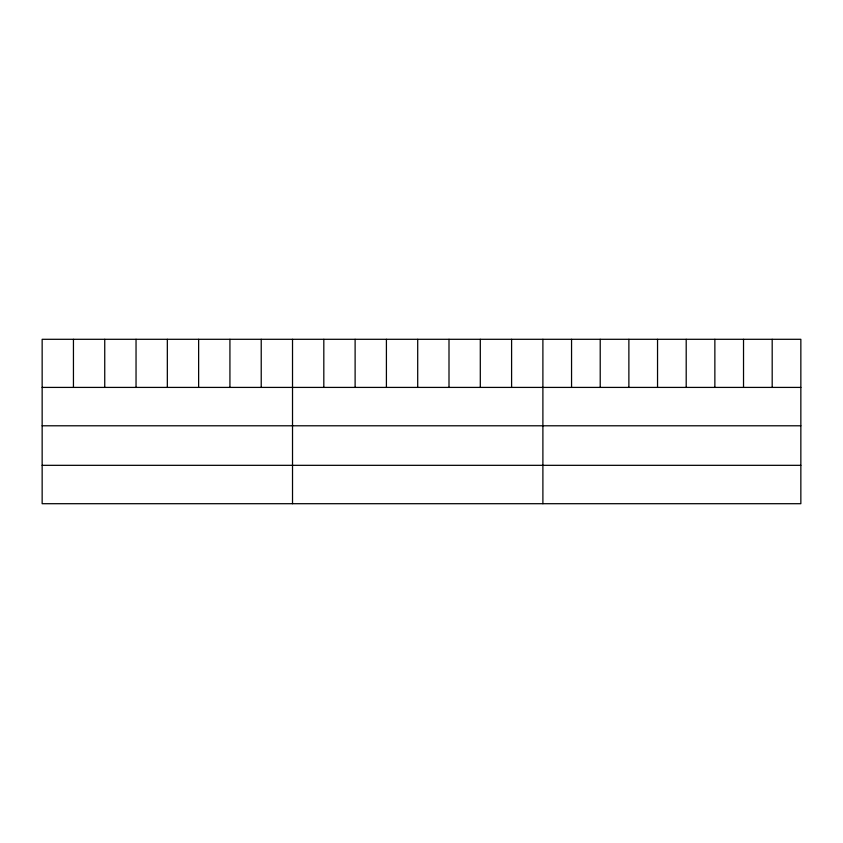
<?xml version="1.0" encoding="UTF-8"?>
<svg xmlns="http://www.w3.org/2000/svg" width="843" height="843" viewBox="0 0 843 843"><rect width="100%" height="100%" fill="white"/><g stroke="black" fill="none" stroke-linecap="round" stroke-linejoin="round"><path stroke-width="1.26" d="M800.85 387.411L800.85 503.703L42.15 503.703L42.15 339.297L800.85 339.297L800.85 387.411L42.15 387.411M42.15 425.789L800.85 425.789M42.15 465.325L800.85 465.325M772.188 339.297L772.188 387.411M743.526 339.297L743.526 387.411M714.864 339.297L714.864 387.411M686.202 339.297L686.202 387.411M657.54 339.297L657.54 387.411M628.878 339.297L628.878 387.411M600.216 339.297L600.216 387.411M571.554 339.297L571.554 387.411M542.892 339.297L542.892 503.703M511.596 339.297L511.596 387.411M480.299 339.297L480.299 387.411M449.003 339.297L449.003 387.411M417.706 339.297L417.706 387.411M386.41 339.297L386.41 387.411M355.114 339.297L355.114 387.411M323.817 339.297L323.817 387.411M292.521 339.297L292.521 503.703M261.225 339.297L261.225 387.411M229.928 339.297L229.928 387.411M198.632 339.297L198.632 387.411M167.335 339.297L167.335 387.411M136.039 339.297L136.039 387.411M104.743 339.297L104.743 387.411M73.446 339.297L73.446 387.411"/></g></svg>
